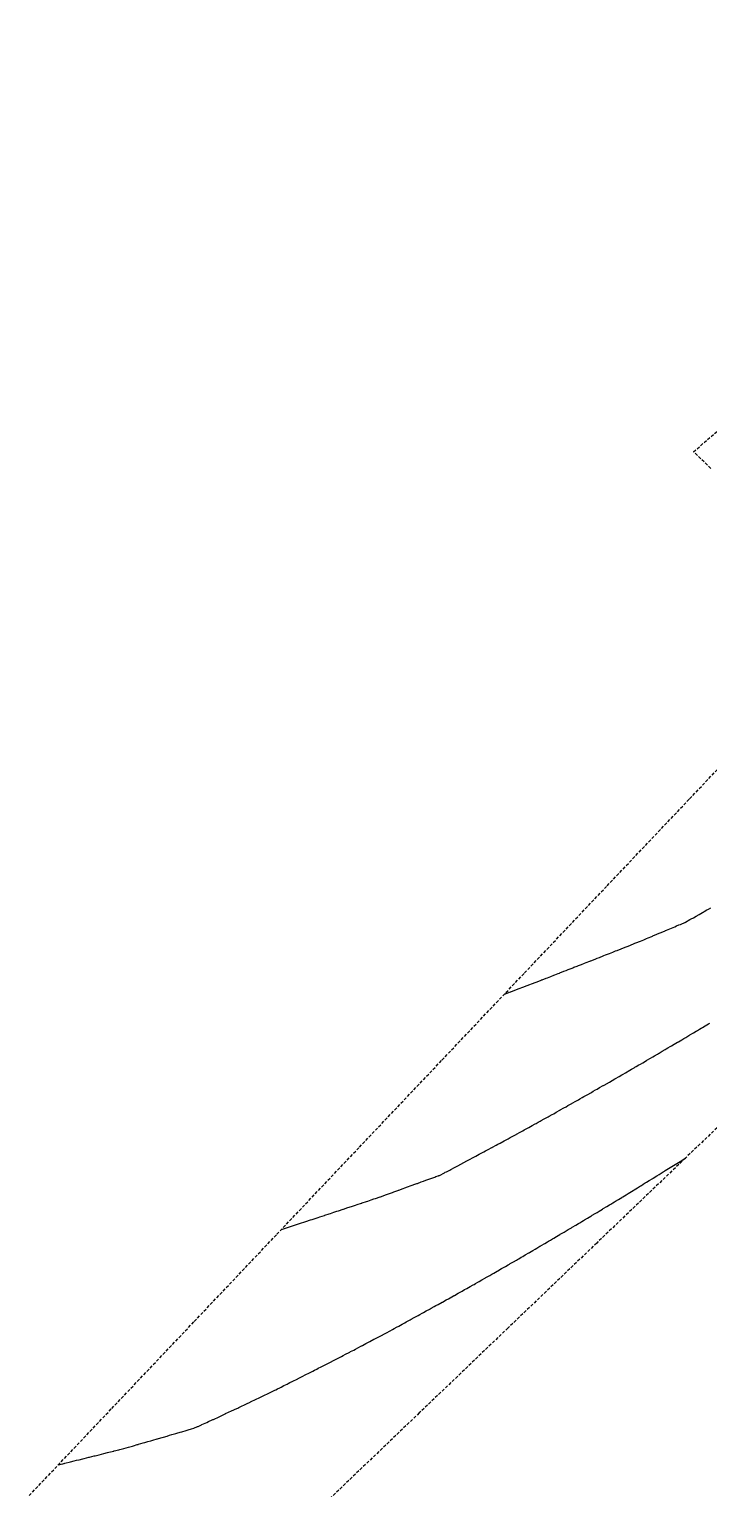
# Model space of a CAD drawing. Extents: x 6012137 to 6013842, y 2108997 to 2110704.
# Drawn here: x 6012799 to 6012908.7, y 2109677.5 to 2109913 of the extents above; entities that cross this region are included whole.
import ezdxf

# ---------------------------------------------------------------- set-up
doc = ezdxf.new("R2010")
doc.units = 0
doc.linetypes.add('HIDDENX2', pattern=[0.75, 0.5, -0.25])
doc.layers.get('0').update_dxf_attribs({"linetype": 'CONTINUOUS'})

msp = doc.modelspace()

# ---------------------------------------------------------------- linework, layer by layer
at = {"color": 6, "linetype": 'CONTINUOUS', "flags": 128}
for points in [[(6012875.76, 2109757.31), (6012875.87, 2109757.35), (6012875.9, 2109757.36), (6012875.95, 2109757.38), (6012876, 2109757.4), (6012876.07, 2109757.43), (6012876.16, 2109757.46), (6012876.28, 2109757.5), (6012876.45, 2109757.57), (6012876.73, 2109757.67), (6012876.75, 2109757.68), (6012877.68, 2109758.02), (6012878.11, 2109758.18), (6012878.68, 2109758.39), (6012878.84, 2109758.45), (6012879.25, 2109758.61), (6012879.56, 2109758.73), (6012879.68, 2109758.77), (6012880.28, 2109759), (6012880.68, 2109759.16), (6012881, 2109759.28), (6012881.68, 2109759.55), (6012881.72, 2109759.57), (6012881.82, 2109759.61), (6012882.44, 2109759.85), (6012882.68, 2109759.94), (6012883.23, 2109760.15), (6012883.68, 2109760.33), (6012883.88, 2109760.41), (6012884.39, 2109760.61), (6012884.6, 2109760.69), (6012884.68, 2109760.72), (6012885.32, 2109760.97), (6012885.68, 2109761.11), (6012886.04, 2109761.25), (6012886.68, 2109761.5), (6012886.76, 2109761.53), (6012886.95, 2109761.61), (6012887.48, 2109761.81), (6012887.68, 2109761.89), (6012888.19, 2109762.09), (6012888.68, 2109762.28), (6012888.91, 2109762.37), (6012889.5, 2109762.61), (6012889.63, 2109762.66), (6012889.68, 2109762.68), (6012890.35, 2109762.94), (6012890.68, 2109763.07), (6012891.07, 2109763.22), (6012891.68, 2109763.46), (6012891.78, 2109763.5), (6012892.05, 2109763.61), (6012892.5, 2109763.79), (6012892.68, 2109763.86), (6012893.22, 2109764.07), (6012893.68, 2109764.25), (6012893.94, 2109764.35), (6012894.59, 2109764.61), (6012894.66, 2109764.63), (6012894.68, 2109764.64), (6012895.37, 2109764.91), (6012895.68, 2109765.04), (6012896.09, 2109765.2), (6012896.68, 2109765.44), (6012896.8, 2109765.49), (6012897.09, 2109765.61), (6012897.51, 2109765.78), (6012897.68, 2109765.85), (6012898.22, 2109766.07), (6012898.68, 2109766.26), (6012898.92, 2109766.36), (6012899.51, 2109766.61), (6012899.63, 2109766.66), (6012899.68, 2109766.68), (6012900.34, 2109766.95), (6012900.68, 2109767.1), (6012901.04, 2109767.25), (6012901.68, 2109767.51), (6012901.75, 2109767.54), (6012901.91, 2109767.61), (6012902.45, 2109767.83), (6012902.68, 2109767.93), (6012903.23, 2109768.16), (6012903.52, 2109768.28), (6012903.9, 2109768.44), (6012904.12, 2109768.53), (6012904.27, 2109768.59), (6012904.85, 2109768.83), (6012904.87, 2109768.84), (6012904.89, 2109768.85), (6012904.95, 2109768.89), (6012904.97, 2109768.9), (6012905.68, 2109769.3), (6012905.88, 2109769.41), (6012906.22, 2109769.61), (6012906.68, 2109769.87), (6012907.15, 2109770.14), (6012907.68, 2109770.44), (6012907.79, 2109770.5), (6012907.97, 2109770.61), (6012908.42, 2109770.86), (6012908.68, 2109771.01), (6012909.06, 2109771.23)], [(6012839.74, 2109719.32), (6012839.74, 2109719.32), (6012840.06, 2109719.43), (6012840.21, 2109719.48), (6012840.72, 2109719.64), (6012841.68, 2109719.95), (6012842.17, 2109720.11), (6012842.68, 2109720.28), (6012843.68, 2109720.61), (6012843.68, 2109720.61), (6012844.43, 2109720.85), (6012844.68, 2109720.93), (6012845.19, 2109721.1), (6012845.68, 2109721.26), (6012845.94, 2109721.35), (6012846.68, 2109721.59), (6012846.69, 2109721.6), (6012846.72, 2109721.61), (6012847.44, 2109721.84), (6012847.68, 2109721.92), (6012848.19, 2109722.09), (6012848.68, 2109722.25), (6012848.94, 2109722.34), (6012849.68, 2109722.59), (6012849.69, 2109722.59), (6012849.74, 2109722.61), (6012850.45, 2109722.84), (6012850.68, 2109722.92), (6012851.2, 2109723.09), (6012851.68, 2109723.25), (6012851.95, 2109723.34), (6012852.68, 2109723.58), (6012852.7, 2109723.59), (6012852.75, 2109723.61), (6012853.45, 2109723.84), (6012853.68, 2109723.91), (6012854.2, 2109724.09), (6012854.68, 2109724.25), (6012854.94, 2109724.34), (6012855.68, 2109724.6), (6012855.71, 2109724.61), (6012856.68, 2109724.95), (6012857.17, 2109725.12), (6012857.68, 2109725.31), (6012857.9, 2109725.39), (6012858.51, 2109725.61), (6012858.63, 2109725.65), (6012858.68, 2109725.67), (6012859.37, 2109725.92), (6012859.68, 2109726.03), (6012860.1, 2109726.18), (6012860.68, 2109726.39), (6012860.84, 2109726.45), (6012861.27, 2109726.61), (6012861.57, 2109726.72), (6012861.68, 2109726.76), (6012862.3, 2109726.98), (6012862.68, 2109727.12), (6012863.04, 2109727.25), (6012863.68, 2109727.48), (6012864.02, 2109727.61), (6012864.51, 2109727.78), (6012864.68, 2109727.84), (6012865.05, 2109727.98), (6012865.09, 2109727.99), (6012865.15, 2109728.01), (6012865.19, 2109728.03), (6012865.22, 2109728.04), (6012865.25, 2109728.05), (6012865.26, 2109728.05), (6012866.06, 2109728.47), (6012866.19, 2109728.54), (6012866.36, 2109728.63), (6012866.59, 2109728.75), (6012866.91, 2109728.91), (6012867.07, 2109729), (6012867.68, 2109729.32), (6012867.87, 2109729.42), (6012868.23, 2109729.61), (6012868.68, 2109729.84), (6012869.18, 2109730.11), (6012869.68, 2109730.38), (6012870.11, 2109730.61), (6012870.68, 2109730.91), (6012871.13, 2109731.15), (6012871.68, 2109731.45), (6012871.78, 2109731.5), (6012871.97, 2109731.61), (6012872.43, 2109731.85), (6012872.68, 2109731.99), (6012873.08, 2109732.2), (6012873.68, 2109732.53), (6012873.73, 2109732.55), (6012873.83, 2109732.61), (6012874.38, 2109732.9), (6012874.68, 2109733.06), (6012875.03, 2109733.25), (6012875.68, 2109733.61), (6012875.68, 2109733.61), (6012875.68, 2109733.61), (6012876.33, 2109733.96), (6012876.68, 2109734.15), (6012876.98, 2109734.31), (6012877.52, 2109734.61), (6012877.63, 2109734.66), (6012877.68, 2109734.69), (6012878.27, 2109735.01), (6012878.68, 2109735.24), (6012878.92, 2109735.37), (6012879.35, 2109735.61), (6012879.57, 2109735.72), (6012879.68, 2109735.78), (6012880.21, 2109736.08), (6012880.68, 2109736.34), (6012880.85, 2109736.43), (6012881.17, 2109736.61), (6012881.5, 2109736.79), (6012881.68, 2109736.89), (6012882.14, 2109737.15), (6012882.68, 2109737.45), (6012882.78, 2109737.5), (6012882.97, 2109737.61), (6012883.42, 2109737.86), (6012883.68, 2109738), (6012884.07, 2109738.22), (6012884.68, 2109738.57), (6012884.71, 2109738.58), (6012884.75, 2109738.61), (6012885.34, 2109738.94), (6012885.68, 2109739.13), (6012885.98, 2109739.3), (6012886.52, 2109739.61), (6012886.62, 2109739.66), (6012886.68, 2109739.7), (6012887.26, 2109740.03), (6012887.68, 2109740.26), (6012887.9, 2109740.39), (6012888.29, 2109740.61), (6012888.54, 2109740.75), (6012888.68, 2109740.83), (6012889.18, 2109741.11), (6012889.68, 2109741.39), (6012889.82, 2109741.47), (6012890.06, 2109741.61), (6012890.45, 2109741.83), (6012890.68, 2109741.96), (6012891.09, 2109742.2), (6012891.68, 2109742.53), (6012891.73, 2109742.56), (6012891.81, 2109742.61), (6012892.68, 2109743.11), (6012893.55, 2109743.61), (6012893.63, 2109743.65), (6012893.68, 2109743.68), (6012894.27, 2109744.02), (6012894.68, 2109744.26), (6012894.9, 2109744.39), (6012895.28, 2109744.61), (6012895.53, 2109744.75), (6012895.68, 2109744.84), (6012896.24, 2109745.17), (6012896.68, 2109745.42), (6012896.8, 2109745.49), (6012897, 2109745.61), (6012897.43, 2109745.86), (6012897.68, 2109746), (6012898.06, 2109746.22), (6012898.68, 2109746.59), (6012898.69, 2109746.59), (6012898.72, 2109746.61), (6012899.32, 2109746.96), (6012899.68, 2109747.17), (6012899.96, 2109747.33), (6012900.42, 2109747.61), (6012900.59, 2109747.7), (6012900.68, 2109747.76), (6012901.21, 2109748.07), (6012901.68, 2109748.35), (6012901.84, 2109748.44), (6012902.12, 2109748.61), (6012902.47, 2109748.82), (6012902.68, 2109748.94), (6012903.1, 2109749.19), (6012903.68, 2109749.53), (6012903.73, 2109749.56), (6012903.81, 2109749.61), (6012904.36, 2109749.93), (6012904.68, 2109750.12), (6012904.99, 2109750.3), (6012905.5, 2109750.61), (6012905.61, 2109750.67), (6012905.68, 2109750.71), (6012906.24, 2109751.04), (6012906.68, 2109751.3), (6012906.87, 2109751.42), (6012907.19, 2109751.61), (6012907.5, 2109751.79), (6012907.68, 2109751.9), (6012908.12, 2109752.16), (6012908.68, 2109752.5), (6012908.86, 2109752.61)], [(6012803.72, 2109681.33), (6012803.73, 2109681.34), (6012804.47, 2109681.52), (6012804.64, 2109681.57), (6012804.68, 2109681.58), (6012804.7, 2109681.58), (6012804.8, 2109681.61), (6012805.68, 2109681.83), (6012806.3, 2109681.98), (6012806.68, 2109682.08), (6012807.1, 2109682.18), (6012807.68, 2109682.33), (6012807.9, 2109682.38), (6012808.68, 2109682.58), (6012808.7, 2109682.58), (6012808.79, 2109682.61), (6012809.5, 2109682.78), (6012809.68, 2109682.83), (6012810.3, 2109682.99), (6012810.68, 2109683.08), (6012811.1, 2109683.19), (6012811.68, 2109683.33), (6012811.9, 2109683.39), (6012812.68, 2109683.58), (6012812.7, 2109683.59), (6012812.77, 2109683.61), (6012813.49, 2109683.79), (6012813.68, 2109683.84), (6012814.28, 2109684), (6012814.68, 2109684.11), (6012815.07, 2109684.22), (6012815.68, 2109684.38), (6012815.85, 2109684.43), (6012816.46, 2109684.61), (6012816.63, 2109684.65), (6012816.68, 2109684.67), (6012817.41, 2109684.88), (6012817.68, 2109684.96), (6012818.18, 2109685.1), (6012818.68, 2109685.25), (6012818.96, 2109685.33), (6012819.68, 2109685.54), (6012819.73, 2109685.55), (6012819.92, 2109685.61), (6012820.51, 2109685.78), (6012820.68, 2109685.83), (6012821.29, 2109686), (6012821.68, 2109686.12), (6012822.06, 2109686.23), (6012822.68, 2109686.41), (6012822.84, 2109686.45), (6012823.37, 2109686.61), (6012823.61, 2109686.67), (6012823.68, 2109686.69), (6012824.39, 2109686.9), (6012824.68, 2109686.98), (6012825.21, 2109687.14), (6012825.25, 2109687.15), (6012825.62, 2109687.26), (6012826.18, 2109687.51), (6012826.29, 2109687.55), (6012826.42, 2109687.61), (6012826.6, 2109687.69), (6012826.84, 2109687.81), (6012826.92, 2109687.84), (6012827.68, 2109688.19), (6012827.97, 2109688.32), (6012828.58, 2109688.61), (6012828.68, 2109688.65), (6012828.76, 2109688.69), (6012829.68, 2109689.11), (6012830.64, 2109689.56), (6012830.68, 2109689.58), (6012830.7, 2109689.59), (6012830.73, 2109689.61), (6012831.68, 2109690.05), (6012832.52, 2109690.45), (6012832.68, 2109690.52), (6012832.85, 2109690.61), (6012833.42, 2109690.87), (6012833.68, 2109691), (6012834.09, 2109691.19), (6012834.68, 2109691.47), (6012834.77, 2109691.52), (6012834.95, 2109691.61), (6012835.45, 2109691.84), (6012835.68, 2109691.95), (6012836.12, 2109692.17), (6012836.68, 2109692.43), (6012836.8, 2109692.49), (6012837.03, 2109692.61), (6012837.47, 2109692.82), (6012837.68, 2109692.92), (6012838.14, 2109693.14), (6012838.68, 2109693.41), (6012838.81, 2109693.47), (6012839.09, 2109693.61), (6012839.48, 2109693.8), (6012839.68, 2109693.9), (6012840.15, 2109694.13), (6012840.68, 2109694.39), (6012840.82, 2109694.46), (6012841.11, 2109694.61), (6012841.49, 2109694.8), (6012841.68, 2109694.89), (6012842.16, 2109695.13), (6012842.68, 2109695.39), (6012843.1, 2109695.61), (6012843.68, 2109695.9), (6012844.15, 2109696.14), (6012844.68, 2109696.4), (6012844.81, 2109696.47), (6012845.07, 2109696.61), (6012845.48, 2109696.81), (6012845.68, 2109696.92), (6012846.14, 2109697.15), (6012846.68, 2109697.43), (6012846.8, 2109697.49), (6012847.03, 2109697.61), (6012847.46, 2109697.83), (6012847.68, 2109697.94), (6012848.12, 2109698.17), (6012848.68, 2109698.45), (6012848.78, 2109698.5), (6012848.98, 2109698.61), (6012849.44, 2109698.85), (6012849.68, 2109698.97), (6012850.1, 2109699.19), (6012850.68, 2109699.49), (6012850.76, 2109699.53), (6012850.91, 2109699.61), (6012851.41, 2109699.87), (6012851.68, 2109700.01), (6012852.07, 2109700.22), (6012852.68, 2109700.54), (6012852.73, 2109700.56), (6012852.81, 2109700.61), (6012853.38, 2109700.91), (6012853.68, 2109701.07), (6012854.03, 2109701.25), (6012854.68, 2109701.6), (6012854.69, 2109701.6), (6012854.7, 2109701.61), (6012855.34, 2109701.95), (6012855.68, 2109702.13), (6012856.57, 2109702.61), (6012856.68, 2109702.67), (6012857.29, 2109702.99), (6012857.68, 2109703.2), (6012857.94, 2109703.34), (6012858.43, 2109703.61), (6012858.59, 2109703.69), (6012858.68, 2109703.74), (6012859.24, 2109704.04), (6012859.68, 2109704.28), (6012859.89, 2109704.4), (6012860.28, 2109704.61), (6012860.54, 2109704.75), (6012860.68, 2109704.83), (6012861.18, 2109705.1), (6012861.68, 2109705.37), (6012861.83, 2109705.46), (6012862.1, 2109705.61), (6012862.48, 2109705.81), (6012862.68, 2109705.92), (6012863.12, 2109706.17), (6012863.68, 2109706.48), (6012863.76, 2109706.52), (6012863.91, 2109706.61), (6012864.41, 2109706.88), (6012864.68, 2109707.03), (6012865.05, 2109707.23), (6012865.68, 2109707.58), (6012865.7, 2109707.59), (6012865.72, 2109707.61), (6012866.34, 2109707.95), (6012866.68, 2109708.14), (6012866.98, 2109708.3), (6012867.52, 2109708.61), (6012867.62, 2109708.66), (6012867.68, 2109708.69), (6012868.27, 2109709.02), (6012868.68, 2109709.25), (6012868.91, 2109709.38), (6012869.3, 2109709.61), (6012869.55, 2109709.74), (6012869.68, 2109709.82), (6012870.18, 2109710.1), (6012870.68, 2109710.38), (6012870.82, 2109710.46), (6012871.07, 2109710.61), (6012871.46, 2109710.83), (6012871.68, 2109710.95), (6012872.1, 2109711.19), (6012872.68, 2109711.52), (6012872.73, 2109711.55), (6012872.82, 2109711.61), (6012873.37, 2109711.92), (6012873.68, 2109712.09), (6012874.01, 2109712.28), (6012874.58, 2109712.61), (6012874.64, 2109712.64), (6012874.68, 2109712.67), (6012875.28, 2109713.01), (6012875.68, 2109713.24), (6012875.91, 2109713.37), (6012876.32, 2109713.61), (6012876.55, 2109713.74), (6012876.68, 2109713.81), (6012877.18, 2109714.1), (6012877.68, 2109714.39), (6012877.82, 2109714.47), (6012878.05, 2109714.61), (6012878.45, 2109714.84), (6012878.68, 2109714.97), (6012879.08, 2109715.21), (6012879.68, 2109715.56), (6012879.71, 2109715.57), (6012879.77, 2109715.61), (6012880.34, 2109715.94), (6012880.68, 2109716.14), (6012880.97, 2109716.31), (6012881.47, 2109716.61), (6012881.6, 2109716.68), (6012881.68, 2109716.73), (6012882.23, 2109717.06), (6012882.68, 2109717.32), (6012882.86, 2109717.43), (6012883.16, 2109717.61), (6012883.49, 2109717.8), (6012883.68, 2109717.91), (6012884.12, 2109718.17), (6012884.68, 2109718.5), (6012884.75, 2109718.54), (6012884.86, 2109718.61), (6012885.37, 2109718.91), (6012885.68, 2109719.09), (6012886, 2109719.29), (6012886.54, 2109719.61), (6012886.63, 2109719.66), (6012886.68, 2109719.69), (6012887.25, 2109720.03), (6012887.68, 2109720.29), (6012887.88, 2109720.41), (6012888.21, 2109720.61), (6012888.51, 2109720.78), (6012888.68, 2109720.89), (6012889.13, 2109721.16), (6012889.68, 2109721.48), (6012889.76, 2109721.53), (6012889.88, 2109721.61), (6012890.38, 2109721.9), (6012890.68, 2109722.08), (6012891.01, 2109722.28), (6012891.55, 2109722.61), (6012891.63, 2109722.65), (6012891.68, 2109722.68), (6012892.26, 2109723.03), (6012892.68, 2109723.28), (6012892.88, 2109723.41), (6012893.21, 2109723.61), (6012893.5, 2109723.78), (6012893.68, 2109723.89), (6012894.13, 2109724.16), (6012894.68, 2109724.5), (6012894.75, 2109724.54), (6012894.86, 2109724.61), (6012895.37, 2109724.92), (6012895.68, 2109725.11), (6012895.99, 2109725.3), (6012896.49, 2109725.61), (6012896.61, 2109725.68), (6012896.68, 2109725.72), (6012897.23, 2109726.06), (6012897.68, 2109726.34), (6012897.85, 2109726.44), (6012898.12, 2109726.61), (6012898.47, 2109726.82), (6012898.68, 2109726.95), (6012899.08, 2109727.2), (6012899.68, 2109727.57), (6012899.74, 2109727.61), (6012900.32, 2109727.97), (6012900.68, 2109728.19), (6012901.35, 2109728.61), (6012901.55, 2109728.73), (6012901.68, 2109728.81), (6012902.23, 2109729.15), (6012904.09, 2109730.31), (6012904.56, 2109730.61), (6012904.64, 2109730.65), (6012904.68, 2109730.68), (6012904.94, 2109730.84)]]:
    msp.add_lwpolyline(points, dxfattribs=at)
at = {"color": 2, "linetype": 'HIDDENX2'}
for points in [[(6013105.36, 2109922.72, 7.59), (6013091.05, 2109909.01, 7.73), (6013076.73, 2109895.3, 7.87), (6013062.41, 2109881.6, 8.02), (6013048.1, 2109867.89, 8.16), (6013033.78, 2109854.19, 8.31), (6013019.47, 2109840.48, 8.45), (6013005.15, 2109826.78, 8.59), (6012990.83, 2109813.07, 8.74), (6012976.52, 2109799.37, 8.88), (6012962.2, 2109785.66, 9.02), (6012947.89, 2109771.96, 9.17), (6012933.57, 2109758.25, 9.31), (6012919.25, 2109744.54, 9.46), (6012904.94, 2109730.84, 9.6), (6012890.62, 2109717.13, 9.74), (6012876.31, 2109703.43, 9.89), (6012861.99, 2109689.72, 10.03), (6012847.67, 2109676.02, 10.17)], [(6012909.02, 2109842.1, 7.37), (6012906.26, 2109844.78, 7.27), (6012910.68, 2109848.61, 7.31)], [(6012799.03, 2109676.39, 9.68), (6012812.35, 2109690.44, 9.46), (6012825.68, 2109704.49, 9.23), (6012839, 2109718.54, 9.01), (6012852.32, 2109732.6, 8.79), (6012865.65, 2109746.65, 8.57), (6012878.97, 2109760.7, 8.35), (6012892.29, 2109774.75, 8.12), (6012905.62, 2109788.8, 7.9), (6012918.94, 2109802.85, 7.68)]]:
    msp.add_polyline3d(points, dxfattribs=at)

doc.saveas('drawing.dxf')
